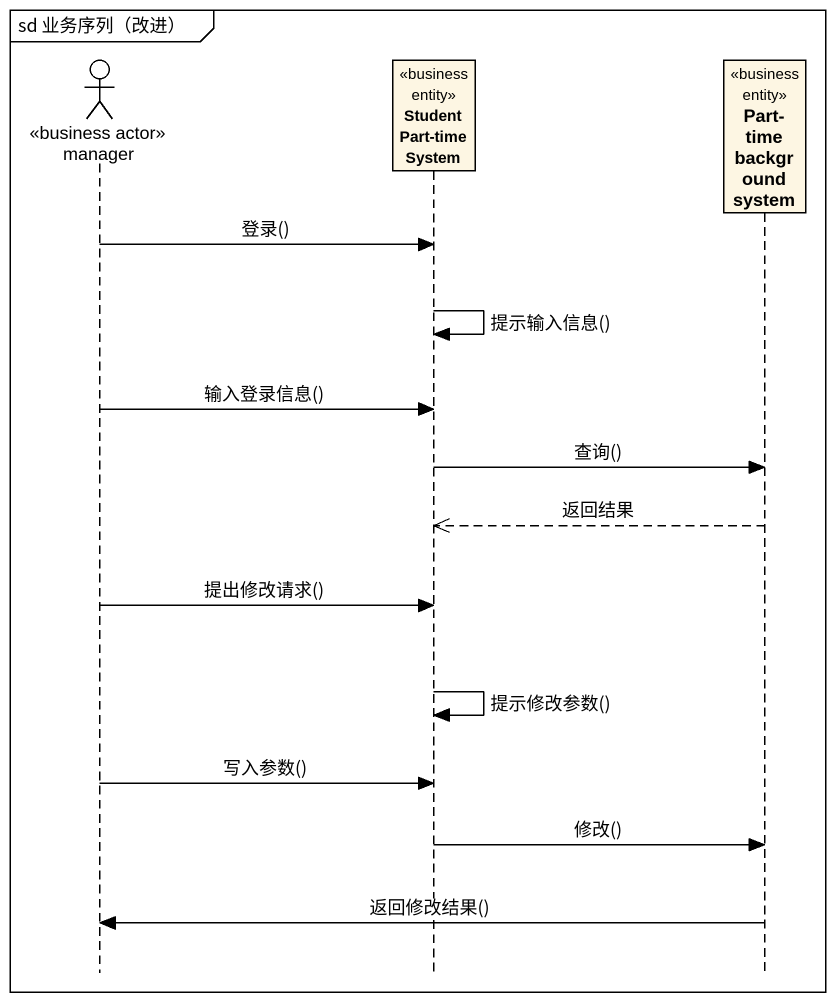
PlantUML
@startuml
mainframe sd 业务序列（改进）
hide footbox
actor manager <<business actor>>
participant "Student Part-time System" as Student_Part_time_System <<business entity>>
participant "Part-time background system" as Part_time_background_system <<business entity>>

manager -> Student_Part_time_System : 登录()
Student_Part_time_System -> Student_Part_time_System : 提示输入信息()
manager -> Student_Part_time_System : 输入登录信息()
Student_Part_time_System -> Part_time_background_system : 查询()
Part_time_background_system -->> Student_Part_time_System : 返回结果
manager -> Student_Part_time_System : 提出修改请求()
Student_Part_time_System -> Student_Part_time_System : 提示修改参数()
manager -> Student_Part_time_System : 写入参数()
Student_Part_time_System -> Part_time_background_system : 修改()
Part_time_background_system -> manager : 返回修改结果()
@enduml
